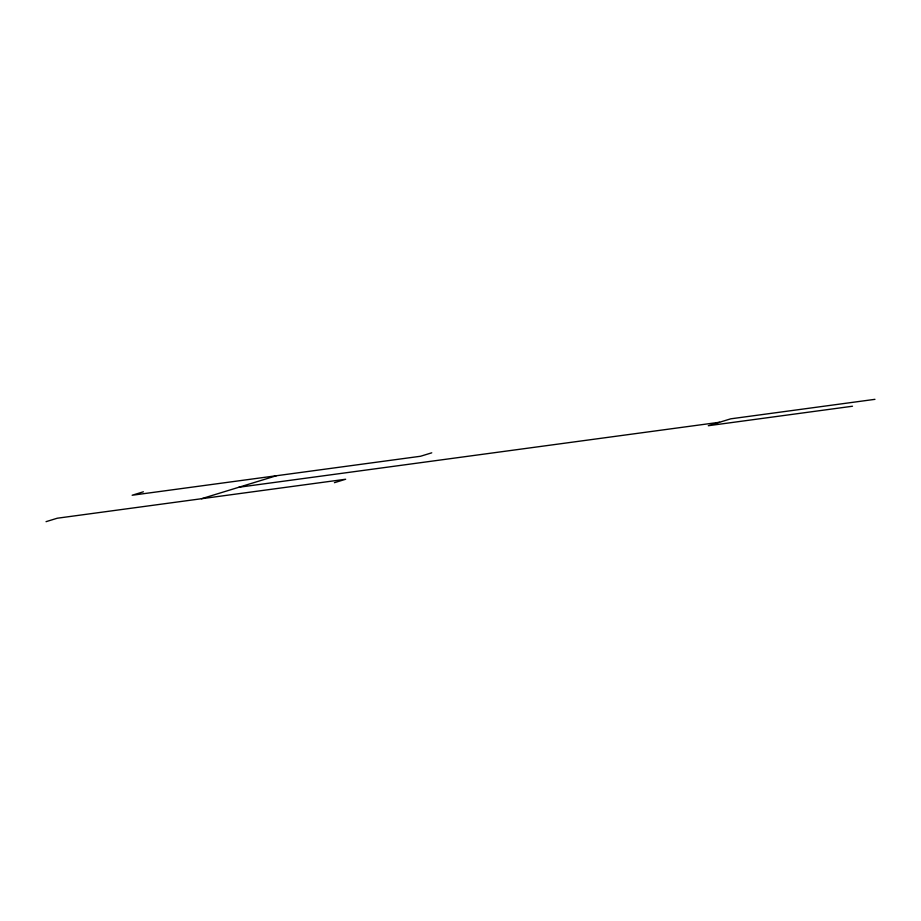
<?xml version="1.0" encoding="UTF-8"?>
<svg xmlns="http://www.w3.org/2000/svg" width="921" height="921" viewBox="0 0 921 921"><rect width="100%" height="100%" fill="white"/><g stroke="black" fill="none" stroke-linecap="round" stroke-linejoin="round"><path stroke-width="1.38" d="M46.05 521.666L57.275 518.224L345.663 479.242L334.427 482.685M143.377 491.802L132.152 495.245L420.529 456.263L431.753 452.821M201.469 498.733L276.335 475.754M874.95 399.334L730.756 418.825L708.307 425.721L852.489 406.23M238.907 487.244L719.531 422.267"/></g></svg>
